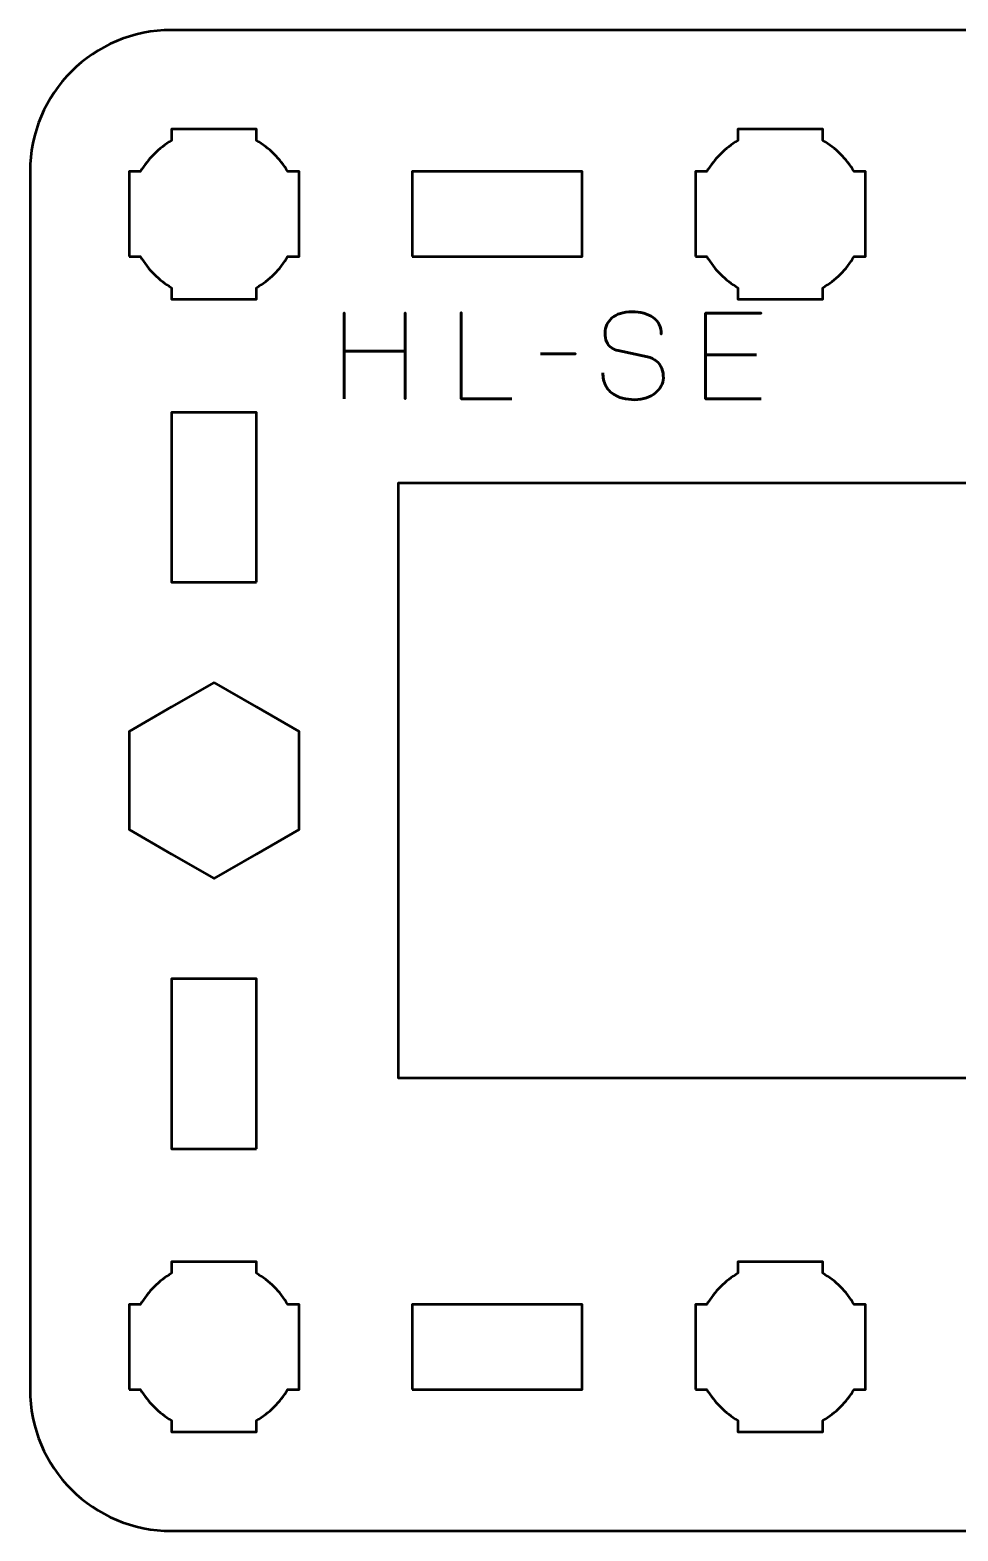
# Model space of a CAD drawing. Header units: centimetres. Extents: x -34.2 to 13.2, y -23.5 to -6.2.
# Drawn here: x -10.15 to -6.87, y -23.5 to -18.2 of the extents above; entities that cross this region are included whole.
import ezdxf

# ---------------------------------------------------------------- set-up
doc = ezdxf.new("R2010")
doc.units = ezdxf.units.CM
doc.header["$MEASUREMENT"] = 0
doc.layers.add('Layer 1', color=7, linetype='Continuous')

msp = doc.modelspace()

# ---------------------------------------------------------------- linework, layer by layer
at = {"layer": 'Layer 1', "lineweight": 53}
for points, knots in [([(-2.84998, -23.00009), (-2.85006, -23.27715), (-3.07313, -23.50003), (-3.35008, -23.50003), (-3.35008, -23.50003), (-6.11667, -23.50003), (-6.88329, -23.50003), (-9.64988, -23.50003), (-9.64988, -23.50003), (-9.92688, -23.50003), (-10.14998, -23.27694), (-10.14998, -22.99994), (-10.14998, -22.99994), (-10.14998, -22.99994), (-10.14998, -18.70008), (-10.14998, -18.70008), (-10.14998, -18.70008), (-10.14998, -18.42295), (-9.92688, -18.19999), (-9.64988, -18.19999), (-9.64988, -18.19999), (-6.88329, -18.19999), (-6.11667, -18.19999), (-3.35008, -18.19999), (-3.35008, -18.19999), (-3.07308, -18.19999), (-2.84998, -18.42308), (-2.84998, -18.70008), (-2.84998, -18.70008), (-2.84998, -18.70008), (-2.84998, -23.00009), (-2.84998, -23.00009)], [0, 0, 0, 0, 0.125, 0.125, 0.125, 0.125, 0.25, 0.25, 0.25, 0.25, 0.375, 0.375, 0.375, 0.375, 0.5, 0.5, 0.5, 0.5, 0.625, 0.625, 0.625, 0.625, 0.75, 0.75, 0.75, 0.75, 0.875, 0.875, 0.875, 0.875, 1, 1, 1, 1]), ([(-9.79993, -19.00008), (-9.79993, -19.00008), (-9.79993, -18.85156), (-9.79993, -18.85156), (-9.79993, -18.85156), (-9.79993, -18.85156), (-9.79995, -18.85001), (-9.79995, -18.85001), (-9.79995, -18.85001), (-9.79995, -18.85001), (-9.79993, -18.84846), (-9.79993, -18.84846), (-9.79993, -18.84846), (-9.79993, -18.84846), (-9.79993, -18.70008), (-9.79993, -18.70008), (-9.79993, -18.70008), (-9.79993, -18.70008), (-9.75984, -18.70008), (-9.75984, -18.70008), (-9.75984, -18.70008), (-9.73349, -18.65451), (-9.69549, -18.61653), (-9.64994, -18.59017), (-9.64994, -18.59017), (-9.64994, -18.59017), (-9.64994, -18.55008), (-9.64994, -18.55008), (-9.64994, -18.55008), (-9.64994, -18.55008), (-9.50589, -18.55008), (-9.50589, -18.55008), (-9.50589, -18.55008), (-9.50589, -18.55008), (-9.49995, -18.55002), (-9.49995, -18.55002), (-9.49995, -18.55002), (-9.49995, -18.55002), (-9.49401, -18.55008), (-9.49401, -18.55008), (-9.49401, -18.55008), (-9.49401, -18.55008), (-9.34994, -18.55008), (-9.34994, -18.55008), (-9.34994, -18.55008), (-9.34994, -18.55008), (-9.34994, -18.59015), (-9.34994, -18.59015), (-9.34994, -18.59015), (-9.30437, -18.61651), (-9.26638, -18.6545), (-9.24004, -18.70008), (-9.24004, -18.70008), (-9.24004, -18.70008), (-9.19994, -18.70008), (-9.19994, -18.70008), (-9.19994, -18.70008), (-9.19994, -18.70008), (-9.19994, -19.00008), (-9.19994, -19.00008), (-9.19994, -19.00008), (-9.19994, -19.00008), (-9.24013, -19.00008), (-9.24013, -19.00008), (-9.24013, -19.00008), (-9.26647, -19.04558), (-9.30443, -19.08352), (-9.34994, -19.10986), (-9.34994, -19.10986), (-9.34994, -19.10986), (-9.34994, -19.15007), (-9.34994, -19.15007), (-9.34994, -19.15007), (-9.34994, -19.15007), (-9.64994, -19.15007), (-9.64994, -19.15007), (-9.64994, -19.15007), (-9.64994, -19.15007), (-9.64994, -19.10984), (-9.64994, -19.10984), (-9.64994, -19.10984), (-9.69544, -19.0835), (-9.7334, -19.04557), (-9.75974, -19.00008), (-9.75974, -19.00008), (-9.75974, -19.00008), (-9.79993, -19.00008), (-9.79993, -19.00008)], [0, 0, 0, 0, 0.0454545, 0.0454545, 0.0454545, 0.0454545, 0.0909091, 0.0909091, 0.0909091, 0.0909091, 0.1363636, 0.1363636, 0.1363636, 0.1363636, 0.1818182, 0.1818182, 0.1818182, 0.1818182, 0.2272727, 0.2272727, 0.2272727, 0.2272727, 0.2727273, 0.2727273, 0.2727273, 0.2727273, 0.3181818, 0.3181818, 0.3181818, 0.3181818, 0.3636364, 0.3636364, 0.3636364, 0.3636364, 0.4090909, 0.4090909, 0.4090909, 0.4090909, 0.4545455, 0.4545455, 0.4545455, 0.4545455, 0.5, 0.5, 0.5, 0.5, 0.5454545, 0.5454545, 0.5454545, 0.5454545, 0.5909091, 0.5909091, 0.5909091, 0.5909091, 0.6363636, 0.6363636, 0.6363636, 0.6363636, 0.6818182, 0.6818182, 0.6818182, 0.6818182, 0.7272727, 0.7272727, 0.7272727, 0.7272727, 0.7727273, 0.7727273, 0.7727273, 0.7727273, 0.8181818, 0.8181818, 0.8181818, 0.8181818, 0.8636364, 0.8636364, 0.8636364, 0.8636364, 0.9090909, 0.9090909, 0.9090909, 0.9090909, 0.9545455, 0.9545455, 0.9545455, 0.9545455, 1, 1, 1, 1]), ([(-7.79993, -19.00008), (-7.79993, -19.00008), (-7.79993, -18.85156), (-7.79993, -18.85156), (-7.79993, -18.85156), (-7.79993, -18.85156), (-7.79995, -18.85001), (-7.79995, -18.85001), (-7.79995, -18.85001), (-7.79995, -18.85001), (-7.79993, -18.84846), (-7.79993, -18.84846), (-7.79993, -18.84846), (-7.79993, -18.84846), (-7.79993, -18.70008), (-7.79993, -18.70008), (-7.79993, -18.70008), (-7.79993, -18.70008), (-7.75984, -18.70008), (-7.75984, -18.70008), (-7.75984, -18.70008), (-7.73349, -18.65451), (-7.69549, -18.61653), (-7.64994, -18.59017), (-7.64994, -18.59017), (-7.64994, -18.59017), (-7.64994, -18.55008), (-7.64994, -18.55008), (-7.64994, -18.55008), (-7.64994, -18.55008), (-7.50589, -18.55008), (-7.50589, -18.55008), (-7.50589, -18.55008), (-7.50589, -18.55008), (-7.49995, -18.55002), (-7.49995, -18.55002), (-7.49995, -18.55002), (-7.49995, -18.55002), (-7.49401, -18.55008), (-7.49401, -18.55008), (-7.49401, -18.55008), (-7.49401, -18.55008), (-7.34994, -18.55008), (-7.34994, -18.55008), (-7.34994, -18.55008), (-7.34994, -18.55008), (-7.34994, -18.59015), (-7.34994, -18.59015), (-7.34994, -18.59015), (-7.30437, -18.61651), (-7.26638, -18.6545), (-7.24004, -18.70008), (-7.24004, -18.70008), (-7.24004, -18.70008), (-7.19994, -18.70008), (-7.19994, -18.70008), (-7.19994, -18.70008), (-7.19994, -18.70008), (-7.19994, -19.00008), (-7.19994, -19.00008), (-7.19994, -19.00008), (-7.19994, -19.00008), (-7.24013, -19.00008), (-7.24013, -19.00008), (-7.24013, -19.00008), (-7.26647, -19.04558), (-7.30443, -19.08352), (-7.34994, -19.10986), (-7.34994, -19.10986), (-7.34994, -19.10986), (-7.34994, -19.15007), (-7.34994, -19.15007), (-7.34994, -19.15007), (-7.34994, -19.15007), (-7.64994, -19.15007), (-7.64994, -19.15007), (-7.64994, -19.15007), (-7.64994, -19.15007), (-7.64994, -19.10984), (-7.64994, -19.10984), (-7.64994, -19.10984), (-7.69544, -19.0835), (-7.7334, -19.04557), (-7.75974, -19.00008), (-7.75974, -19.00008), (-7.75974, -19.00008), (-7.79993, -19.00008), (-7.79993, -19.00008)], [0, 0, 0, 0, 0.0454545, 0.0454545, 0.0454545, 0.0454545, 0.0909091, 0.0909091, 0.0909091, 0.0909091, 0.1363636, 0.1363636, 0.1363636, 0.1363636, 0.1818182, 0.1818182, 0.1818182, 0.1818182, 0.2272727, 0.2272727, 0.2272727, 0.2272727, 0.2727273, 0.2727273, 0.2727273, 0.2727273, 0.3181818, 0.3181818, 0.3181818, 0.3181818, 0.3636364, 0.3636364, 0.3636364, 0.3636364, 0.4090909, 0.4090909, 0.4090909, 0.4090909, 0.4545455, 0.4545455, 0.4545455, 0.4545455, 0.5, 0.5, 0.5, 0.5, 0.5454545, 0.5454545, 0.5454545, 0.5454545, 0.5909091, 0.5909091, 0.5909091, 0.5909091, 0.6363636, 0.6363636, 0.6363636, 0.6363636, 0.6818182, 0.6818182, 0.6818182, 0.6818182, 0.7272727, 0.7272727, 0.7272727, 0.7272727, 0.7727273, 0.7727273, 0.7727273, 0.7727273, 0.8181818, 0.8181818, 0.8181818, 0.8181818, 0.8636364, 0.8636364, 0.8636364, 0.8636364, 0.9090909, 0.9090909, 0.9090909, 0.9090909, 0.9545455, 0.9545455, 0.9545455, 0.9545455, 1, 1, 1, 1]), ([(-8.79993, -19.00008), (-8.79993, -19.00008), (-8.79993, -18.70008), (-8.79993, -18.70008), (-8.79993, -18.70008), (-8.79993, -18.70008), (-8.19994, -18.70008), (-8.19994, -18.70008), (-8.19994, -18.70008), (-8.19994, -18.70008), (-8.19994, -19.00008), (-8.19994, -19.00008), (-8.19994, -19.00008), (-8.19994, -19.00008), (-8.79993, -19.00008), (-8.79993, -19.00008)], [0, 0, 0, 0, 0.25, 0.25, 0.25, 0.25, 0.5, 0.5, 0.5, 0.5, 0.75, 0.75, 0.75, 0.75, 1, 1, 1, 1]), ([(-9.35003, -20.15008), (-9.35003, -20.15008), (-9.65004, -20.15008), (-9.65004, -20.15008), (-9.65004, -20.15008), (-9.65004, -20.15008), (-9.65004, -19.55009), (-9.65004, -19.55009), (-9.65004, -19.55009), (-9.65004, -19.55009), (-9.35003, -19.55009), (-9.35003, -19.55009), (-9.35003, -19.55009), (-9.35003, -19.55009), (-9.35003, -20.15008), (-9.35003, -20.15008)], [0, 0, 0, 0, 0.25, 0.25, 0.25, 0.25, 0.5, 0.5, 0.5, 0.5, 0.75, 0.75, 0.75, 0.75, 1, 1, 1, 1]), ([(-4.14998, -19.80002), (-4.14998, -21.05018), (-4.14998, -20.64982), (-4.14998, -21.90001), (-4.14998, -21.90001), (-6.06702, -21.9), (-6.91146, -21.89999), (-8.84998, -21.9), (-8.84998, -21.9), (-8.84998, -21.02283), (-8.84998, -20.67719), (-8.84998, -19.80001), (-8.84998, -19.80001), (-6.9485, -19.80001), (-6.03981, -19.80002), (-4.14998, -19.80002)], [0, 0, 0, 0, 0.25, 0.25, 0.25, 0.25, 0.5, 0.5, 0.5, 0.5, 0.75, 0.75, 0.75, 0.75, 1, 1, 1, 1]), ([(-9.49999, -20.50363), (-9.49999, -20.50363), (-9.34998, -20.59023), (-9.34998, -20.59023), (-9.34998, -20.59023), (-9.34998, -20.59023), (-9.19999, -20.67683), (-9.19999, -20.67683), (-9.19999, -20.67683), (-9.19999, -20.67683), (-9.19999, -20.85004), (-9.19999, -20.85004), (-9.19999, -20.85004), (-9.19999, -20.85004), (-9.19999, -21.02325), (-9.19999, -21.02325), (-9.19999, -21.02325), (-9.19999, -21.02325), (-9.34998, -21.10985), (-9.34998, -21.10985), (-9.34998, -21.10985), (-9.34998, -21.10985), (-9.49999, -21.19645), (-9.49999, -21.19645), (-9.49999, -21.19645), (-9.49999, -21.19645), (-9.65, -21.10985), (-9.65, -21.10985), (-9.65, -21.10985), (-9.65, -21.10985), (-9.79999, -21.02325), (-9.79999, -21.02325), (-9.79999, -21.02325), (-9.79999, -21.02325), (-9.79999, -20.85004), (-9.79999, -20.85004), (-9.79999, -20.85004), (-9.79999, -20.85004), (-9.79999, -20.67683), (-9.79999, -20.67683), (-9.79999, -20.67683), (-9.79999, -20.67683), (-9.65, -20.59023), (-9.65, -20.59023), (-9.65, -20.59023), (-9.65, -20.59023), (-9.49999, -20.50363), (-9.49999, -20.50363)], [0, 0, 0, 0, 0.0833333, 0.0833333, 0.0833333, 0.0833333, 0.1666667, 0.1666667, 0.1666667, 0.1666667, 0.25, 0.25, 0.25, 0.25, 0.3333333, 0.3333333, 0.3333333, 0.3333333, 0.4166667, 0.4166667, 0.4166667, 0.4166667, 0.5, 0.5, 0.5, 0.5, 0.5833333, 0.5833333, 0.5833333, 0.5833333, 0.6666667, 0.6666667, 0.6666667, 0.6666667, 0.75, 0.75, 0.75, 0.75, 0.8333333, 0.8333333, 0.8333333, 0.8333333, 0.9166667, 0.9166667, 0.9166667, 0.9166667, 1, 1, 1, 1]), ([(-9.35003, -22.15008), (-9.35003, -22.15008), (-9.65004, -22.15008), (-9.65004, -22.15008), (-9.65004, -22.15008), (-9.65004, -22.15008), (-9.65004, -21.55009), (-9.65004, -21.55009), (-9.65004, -21.55009), (-9.65004, -21.55009), (-9.35003, -21.55009), (-9.35003, -21.55009), (-9.35003, -21.55009), (-9.35003, -21.55009), (-9.35003, -22.15008), (-9.35003, -22.15008)], [0, 0, 0, 0, 0.25, 0.25, 0.25, 0.25, 0.5, 0.5, 0.5, 0.5, 0.75, 0.75, 0.75, 0.75, 1, 1, 1, 1]), ([(-9.79993, -23.00008), (-9.79993, -23.00008), (-9.79993, -22.85156), (-9.79993, -22.85156), (-9.79993, -22.85156), (-9.79993, -22.85156), (-9.79995, -22.85001), (-9.79995, -22.85001), (-9.79995, -22.85001), (-9.79995, -22.85001), (-9.79993, -22.84846), (-9.79993, -22.84846), (-9.79993, -22.84846), (-9.79993, -22.84846), (-9.79993, -22.70008), (-9.79993, -22.70008), (-9.79993, -22.70008), (-9.79993, -22.70008), (-9.75984, -22.70008), (-9.75984, -22.70008), (-9.75984, -22.70008), (-9.73349, -22.65451), (-9.69549, -22.61653), (-9.64994, -22.59017), (-9.64994, -22.59017), (-9.64994, -22.59017), (-9.64994, -22.55008), (-9.64994, -22.55008), (-9.64994, -22.55008), (-9.64994, -22.55008), (-9.50589, -22.55008), (-9.50589, -22.55008), (-9.50589, -22.55008), (-9.50589, -22.55008), (-9.49995, -22.55002), (-9.49995, -22.55002), (-9.49995, -22.55002), (-9.49995, -22.55002), (-9.49401, -22.55008), (-9.49401, -22.55008), (-9.49401, -22.55008), (-9.49401, -22.55008), (-9.34994, -22.55008), (-9.34994, -22.55008), (-9.34994, -22.55008), (-9.34994, -22.55008), (-9.34994, -22.59015), (-9.34994, -22.59015), (-9.34994, -22.59015), (-9.30437, -22.61651), (-9.26638, -22.6545), (-9.24004, -22.70008), (-9.24004, -22.70008), (-9.24004, -22.70008), (-9.19994, -22.70008), (-9.19994, -22.70008), (-9.19994, -22.70008), (-9.19994, -22.70008), (-9.19994, -23.00008), (-9.19994, -23.00008), (-9.19994, -23.00008), (-9.19994, -23.00008), (-9.24013, -23.00008), (-9.24013, -23.00008), (-9.24013, -23.00008), (-9.26647, -23.04558), (-9.30443, -23.08352), (-9.34994, -23.10986), (-9.34994, -23.10986), (-9.34994, -23.10986), (-9.34994, -23.15007), (-9.34994, -23.15007), (-9.34994, -23.15007), (-9.34994, -23.15007), (-9.64994, -23.15007), (-9.64994, -23.15007), (-9.64994, -23.15007), (-9.64994, -23.15007), (-9.64994, -23.10984), (-9.64994, -23.10984), (-9.64994, -23.10984), (-9.69544, -23.0835), (-9.7334, -23.04557), (-9.75974, -23.00008), (-9.75974, -23.00008), (-9.75974, -23.00008), (-9.79993, -23.00008), (-9.79993, -23.00008)], [0, 0, 0, 0, 0.0454545, 0.0454545, 0.0454545, 0.0454545, 0.0909091, 0.0909091, 0.0909091, 0.0909091, 0.1363636, 0.1363636, 0.1363636, 0.1363636, 0.1818182, 0.1818182, 0.1818182, 0.1818182, 0.2272727, 0.2272727, 0.2272727, 0.2272727, 0.2727273, 0.2727273, 0.2727273, 0.2727273, 0.3181818, 0.3181818, 0.3181818, 0.3181818, 0.3636364, 0.3636364, 0.3636364, 0.3636364, 0.4090909, 0.4090909, 0.4090909, 0.4090909, 0.4545455, 0.4545455, 0.4545455, 0.4545455, 0.5, 0.5, 0.5, 0.5, 0.5454545, 0.5454545, 0.5454545, 0.5454545, 0.5909091, 0.5909091, 0.5909091, 0.5909091, 0.6363636, 0.6363636, 0.6363636, 0.6363636, 0.6818182, 0.6818182, 0.6818182, 0.6818182, 0.7272727, 0.7272727, 0.7272727, 0.7272727, 0.7727273, 0.7727273, 0.7727273, 0.7727273, 0.8181818, 0.8181818, 0.8181818, 0.8181818, 0.8636364, 0.8636364, 0.8636364, 0.8636364, 0.9090909, 0.9090909, 0.9090909, 0.9090909, 0.9545455, 0.9545455, 0.9545455, 0.9545455, 1, 1, 1, 1]), ([(-7.79993, -23.00008), (-7.79993, -23.00008), (-7.79993, -22.85156), (-7.79993, -22.85156), (-7.79993, -22.85156), (-7.79993, -22.85156), (-7.79995, -22.85001), (-7.79995, -22.85001), (-7.79995, -22.85001), (-7.79995, -22.85001), (-7.79993, -22.84846), (-7.79993, -22.84846), (-7.79993, -22.84846), (-7.79993, -22.84846), (-7.79993, -22.70008), (-7.79993, -22.70008), (-7.79993, -22.70008), (-7.79993, -22.70008), (-7.75984, -22.70008), (-7.75984, -22.70008), (-7.75984, -22.70008), (-7.73349, -22.65451), (-7.69549, -22.61653), (-7.64994, -22.59017), (-7.64994, -22.59017), (-7.64994, -22.59017), (-7.64994, -22.55008), (-7.64994, -22.55008), (-7.64994, -22.55008), (-7.64994, -22.55008), (-7.50589, -22.55008), (-7.50589, -22.55008), (-7.50589, -22.55008), (-7.50589, -22.55008), (-7.49995, -22.55002), (-7.49995, -22.55002), (-7.49995, -22.55002), (-7.49995, -22.55002), (-7.49401, -22.55008), (-7.49401, -22.55008), (-7.49401, -22.55008), (-7.49401, -22.55008), (-7.34994, -22.55008), (-7.34994, -22.55008), (-7.34994, -22.55008), (-7.34994, -22.55008), (-7.34994, -22.59015), (-7.34994, -22.59015), (-7.34994, -22.59015), (-7.30437, -22.61651), (-7.26638, -22.6545), (-7.24004, -22.70008), (-7.24004, -22.70008), (-7.24004, -22.70008), (-7.19994, -22.70008), (-7.19994, -22.70008), (-7.19994, -22.70008), (-7.19994, -22.70008), (-7.19994, -23.00008), (-7.19994, -23.00008), (-7.19994, -23.00008), (-7.19994, -23.00008), (-7.24013, -23.00008), (-7.24013, -23.00008), (-7.24013, -23.00008), (-7.26647, -23.04558), (-7.30443, -23.08352), (-7.34994, -23.10986), (-7.34994, -23.10986), (-7.34994, -23.10986), (-7.34994, -23.15007), (-7.34994, -23.15007), (-7.34994, -23.15007), (-7.34994, -23.15007), (-7.64994, -23.15007), (-7.64994, -23.15007), (-7.64994, -23.15007), (-7.64994, -23.15007), (-7.64994, -23.10984), (-7.64994, -23.10984), (-7.64994, -23.10984), (-7.69544, -23.0835), (-7.7334, -23.04557), (-7.75974, -23.00008), (-7.75974, -23.00008), (-7.75974, -23.00008), (-7.79993, -23.00008), (-7.79993, -23.00008)], [0, 0, 0, 0, 0.0454545, 0.0454545, 0.0454545, 0.0454545, 0.0909091, 0.0909091, 0.0909091, 0.0909091, 0.1363636, 0.1363636, 0.1363636, 0.1363636, 0.1818182, 0.1818182, 0.1818182, 0.1818182, 0.2272727, 0.2272727, 0.2272727, 0.2272727, 0.2727273, 0.2727273, 0.2727273, 0.2727273, 0.3181818, 0.3181818, 0.3181818, 0.3181818, 0.3636364, 0.3636364, 0.3636364, 0.3636364, 0.4090909, 0.4090909, 0.4090909, 0.4090909, 0.4545455, 0.4545455, 0.4545455, 0.4545455, 0.5, 0.5, 0.5, 0.5, 0.5454545, 0.5454545, 0.5454545, 0.5454545, 0.5909091, 0.5909091, 0.5909091, 0.5909091, 0.6363636, 0.6363636, 0.6363636, 0.6363636, 0.6818182, 0.6818182, 0.6818182, 0.6818182, 0.7272727, 0.7272727, 0.7272727, 0.7272727, 0.7727273, 0.7727273, 0.7727273, 0.7727273, 0.8181818, 0.8181818, 0.8181818, 0.8181818, 0.8636364, 0.8636364, 0.8636364, 0.8636364, 0.9090909, 0.9090909, 0.9090909, 0.9090909, 0.9545455, 0.9545455, 0.9545455, 0.9545455, 1, 1, 1, 1]), ([(-8.79993, -22.99994), (-8.79993, -22.99994), (-8.79993, -22.69993), (-8.79993, -22.69993), (-8.79993, -22.69993), (-8.79993, -22.69993), (-8.19994, -22.69993), (-8.19994, -22.69993), (-8.19994, -22.69993), (-8.19994, -22.69993), (-8.19994, -22.99994), (-8.19994, -22.99994), (-8.19994, -22.99994), (-8.19994, -22.99994), (-8.79993, -22.99994), (-8.79993, -22.99994)], [0, 0, 0, 0, 0.25, 0.25, 0.25, 0.25, 0.5, 0.5, 0.5, 0.5, 0.75, 0.75, 0.75, 0.75, 1, 1, 1, 1])]:
    msp.add_open_spline(points, degree=3, knots=knots, dxfattribs=at)
at = {"layer": 'Layer 1', "color": 5, "lineweight": 53}
for points, knots in [([(-9.04028, -19.50285), (-9.04028, -19.50285), (-9.04028, -19.33394), (-9.04028, -19.33394), (-9.04028, -19.33394), (-9.04028, -19.33394), (-8.82481, -19.33394), (-8.82481, -19.33394), (-8.82481, -19.33394), (-8.82481, -19.33394), (-8.82481, -19.50285), (-8.82481, -19.50285), (-8.82481, -19.50285), (-8.82481, -19.50285), (-8.82481, -19.19805), (-8.82481, -19.19805), (-8.82481, -19.19805), (-8.82481, -19.19805), (-8.82481, -19.33394), (-8.82481, -19.33394), (-8.82481, -19.33394), (-8.82481, -19.33394), (-9.04028, -19.33394), (-9.04028, -19.33394), (-9.04028, -19.33394), (-9.04028, -19.33394), (-9.04028, -19.19805), (-9.04028, -19.19805), (-9.04028, -19.19805), (-9.04028, -19.19805), (-9.04028, -19.50285), (-9.04028, -19.50285)], [0, 0, 0, 0, 0.125, 0.125, 0.125, 0.125, 0.25, 0.25, 0.25, 0.25, 0.375, 0.375, 0.375, 0.375, 0.5, 0.5, 0.5, 0.5, 0.625, 0.625, 0.625, 0.625, 0.75, 0.75, 0.75, 0.75, 0.875, 0.875, 0.875, 0.875, 1, 1, 1, 1]), ([(-8.44889, -19.50285), (-8.44889, -19.50285), (-8.62711, -19.50285), (-8.62711, -19.50285), (-8.62711, -19.50285), (-8.62711, -19.50285), (-8.62711, -19.19763), (-8.62711, -19.19763), (-8.62711, -19.19763), (-8.62711, -19.19763), (-8.62711, -19.50285), (-8.62711, -19.50285), (-8.62711, -19.50285), (-8.62711, -19.50285), (-8.44889, -19.50285), (-8.44889, -19.50285)], [0, 0, 0, 0, 0.25, 0.25, 0.25, 0.25, 0.5, 0.5, 0.5, 0.5, 0.75, 0.75, 0.75, 0.75, 1, 1, 1, 1]), ([(-8.12674, -19.41056), (-8.1266, -19.42743), (-8.12364, -19.44189), (-8.11771, -19.45396), (-8.11771, -19.45396), (-8.11185, -19.46595), (-8.10367, -19.47576), (-8.09337, -19.48338), (-8.09337, -19.48338), (-8.083, -19.49093), (-8.07107, -19.4965), (-8.0576, -19.5001), (-8.0576, -19.5001), (-8.04419, -19.50363), (-8.0298, -19.50539), (-8.01456, -19.50539), (-8.01456, -19.50539), (-7.99918, -19.50532), (-7.98535, -19.50306), (-7.973, -19.49876), (-7.973, -19.49876), (-7.96072, -19.49445), (-7.95021, -19.48867), (-7.94139, -19.4814), (-7.94139, -19.4814), (-7.93264, -19.47413), (-7.92587, -19.46602), (-7.92107, -19.45699), (-7.92107, -19.45699), (-7.91627, -19.44796), (-7.91373, -19.43872), (-7.91338, -19.42919), (-7.91338, -19.42919), (-7.91296, -19.4167), (-7.91479, -19.40527), (-7.91881, -19.39497), (-7.91881, -19.39497), (-7.92284, -19.38467), (-7.92905, -19.37606), (-7.93744, -19.36901), (-7.93744, -19.36901), (-7.94577, -19.36195), (-7.95628, -19.35701), (-7.96884, -19.35426), (-7.96884, -19.35426), (-7.96884, -19.35426), (-8.07255, -19.33182), (-8.07255, -19.33182), (-8.07255, -19.33182), (-8.08229, -19.32978), (-8.09069, -19.32632), (-8.0976, -19.32152), (-8.0976, -19.32152), (-8.10452, -19.31666), (-8.10988, -19.30995), (-8.11355, -19.30134), (-8.11355, -19.30134), (-8.11722, -19.29281), (-8.11912, -19.28194), (-8.11912, -19.26875), (-8.11912, -19.26875), (-8.11912, -19.25873), (-8.11707, -19.24928), (-8.11291, -19.24039), (-8.11291, -19.24039), (-8.10882, -19.2315), (-8.10275, -19.22366), (-8.09478, -19.21675), (-8.09478, -19.21675), (-8.08681, -19.20991), (-8.07693, -19.20454), (-8.06522, -19.20066), (-8.06522, -19.20066), (-8.05343, -19.19671), (-8.03996, -19.19474), (-8.02472, -19.19467), (-8.02472, -19.19467), (-8.00941, -19.19467), (-7.99537, -19.19643), (-7.98253, -19.19996), (-7.98253, -19.19996), (-7.96976, -19.20349), (-7.95868, -19.20857), (-7.94937, -19.21534), (-7.94937, -19.21534), (-7.94005, -19.22211), (-7.93286, -19.23044), (-7.92792, -19.24017), (-7.92792, -19.24017), (-7.92298, -19.24998), (-7.92065, -19.2612), (-7.921, -19.27383), (-7.921, -19.27383), (-7.92065, -19.2612), (-7.92298, -19.24998), (-7.92792, -19.24017), (-7.92792, -19.24017), (-7.93286, -19.23044), (-7.94005, -19.22211), (-7.94937, -19.21534), (-7.94937, -19.21534), (-7.95868, -19.20857), (-7.96976, -19.20349), (-7.98253, -19.19996), (-7.98253, -19.19996), (-7.99537, -19.19643), (-8.00941, -19.19467), (-8.02472, -19.19467), (-8.02472, -19.19467), (-8.03996, -19.19474), (-8.05343, -19.19671), (-8.06522, -19.20066), (-8.06522, -19.20066), (-8.07693, -19.20454), (-8.08681, -19.20991), (-8.09478, -19.21675), (-8.09478, -19.21675), (-8.10275, -19.22366), (-8.10882, -19.2315), (-8.11291, -19.24039), (-8.11291, -19.24039), (-8.11707, -19.24928), (-8.11912, -19.25873), (-8.11912, -19.26875), (-8.11912, -19.26875), (-8.11912, -19.28194), (-8.11729, -19.29281), (-8.11376, -19.30127), (-8.11376, -19.30127), (-8.11016, -19.30981), (-8.10487, -19.31644), (-8.09795, -19.32131), (-8.09795, -19.32131), (-8.09104, -19.32611), (-8.08257, -19.32964), (-8.07255, -19.33182), (-8.07255, -19.33182), (-8.07255, -19.33182), (-7.96884, -19.35426), (-7.96884, -19.35426), (-7.96884, -19.35426), (-7.956, -19.35701), (-7.94541, -19.36195), (-7.93709, -19.36901), (-7.93709, -19.36901), (-7.92869, -19.37606), (-7.92255, -19.38467), (-7.9186, -19.39497), (-7.9186, -19.39497), (-7.91472, -19.40527), (-7.91296, -19.4167), (-7.91338, -19.42919), (-7.91338, -19.42919), (-7.91373, -19.43872), (-7.91627, -19.44796), (-7.92107, -19.45699), (-7.92107, -19.45699), (-7.92587, -19.46602), (-7.93264, -19.47413), (-7.94139, -19.4814), (-7.94139, -19.4814), (-7.95021, -19.48867), (-7.96072, -19.49445), (-7.973, -19.49876), (-7.973, -19.49876), (-7.98535, -19.50306), (-7.99918, -19.50532), (-8.01456, -19.50539), (-8.01456, -19.50539), (-8.0298, -19.50539), (-8.04419, -19.50363), (-8.0576, -19.5001), (-8.0576, -19.5001), (-8.07107, -19.4965), (-8.083, -19.49093), (-8.09337, -19.48338), (-8.09337, -19.48338), (-8.10367, -19.47576), (-8.11185, -19.46595), (-8.11771, -19.45396), (-8.11771, -19.45396), (-8.12364, -19.44189), (-8.1266, -19.42743), (-8.12674, -19.41056)], [0, 0, 0, 0, 0.0217391, 0.0217391, 0.0217391, 0.0217391, 0.0434783, 0.0434783, 0.0434783, 0.0434783, 0.0652174, 0.0652174, 0.0652174, 0.0652174, 0.0869565, 0.0869565, 0.0869565, 0.0869565, 0.1086957, 0.1086957, 0.1086957, 0.1086957, 0.1304348, 0.1304348, 0.1304348, 0.1304348, 0.1521739, 0.1521739, 0.1521739, 0.1521739, 0.173913, 0.173913, 0.173913, 0.173913, 0.1956522, 0.1956522, 0.1956522, 0.1956522, 0.2173913, 0.2173913, 0.2173913, 0.2173913, 0.2391304, 0.2391304, 0.2391304, 0.2391304, 0.2608696, 0.2608696, 0.2608696, 0.2608696, 0.2826087, 0.2826087, 0.2826087, 0.2826087, 0.3043478, 0.3043478, 0.3043478, 0.3043478, 0.326087, 0.326087, 0.326087, 0.326087, 0.3478261, 0.3478261, 0.3478261, 0.3478261, 0.3695652, 0.3695652, 0.3695652, 0.3695652, 0.3913043, 0.3913043, 0.3913043, 0.3913043, 0.4130435, 0.4130435, 0.4130435, 0.4130435, 0.4347826, 0.4347826, 0.4347826, 0.4347826, 0.4565217, 0.4565217, 0.4565217, 0.4565217, 0.4782609, 0.4782609, 0.4782609, 0.4782609, 0.5, 0.5, 0.5, 0.5, 0.5217391, 0.5217391, 0.5217391, 0.5217391, 0.5434783, 0.5434783, 0.5434783, 0.5434783, 0.5652174, 0.5652174, 0.5652174, 0.5652174, 0.5869565, 0.5869565, 0.5869565, 0.5869565, 0.6086957, 0.6086957, 0.6086957, 0.6086957, 0.6304348, 0.6304348, 0.6304348, 0.6304348, 0.6521739, 0.6521739, 0.6521739, 0.6521739, 0.673913, 0.673913, 0.673913, 0.673913, 0.6956522, 0.6956522, 0.6956522, 0.6956522, 0.7173913, 0.7173913, 0.7173913, 0.7173913, 0.7391304, 0.7391304, 0.7391304, 0.7391304, 0.7608696, 0.7608696, 0.7608696, 0.7608696, 0.7826087, 0.7826087, 0.7826087, 0.7826087, 0.8043478, 0.8043478, 0.8043478, 0.8043478, 0.826087, 0.826087, 0.826087, 0.826087, 0.8478261, 0.8478261, 0.8478261, 0.8478261, 0.8695652, 0.8695652, 0.8695652, 0.8695652, 0.8913043, 0.8913043, 0.8913043, 0.8913043, 0.9130435, 0.9130435, 0.9130435, 0.9130435, 0.9347826, 0.9347826, 0.9347826, 0.9347826, 0.9565217, 0.9565217, 0.9565217, 0.9565217, 0.9782609, 0.9782609, 0.9782609, 0.9782609, 1, 1, 1, 1]), ([(-7.56752, -19.50285), (-7.56752, -19.50285), (-7.76479, -19.50285), (-7.76479, -19.50285), (-7.76479, -19.50285), (-7.76479, -19.50285), (-7.76479, -19.19932), (-7.76479, -19.19932), (-7.76479, -19.19932), (-7.76479, -19.19932), (-7.56752, -19.19932), (-7.56752, -19.19932), (-7.56752, -19.19932), (-7.56752, -19.19932), (-7.76479, -19.19932), (-7.76479, -19.19932), (-7.76479, -19.19932), (-7.76479, -19.19932), (-7.76479, -19.50285), (-7.76479, -19.50285), (-7.76479, -19.50285), (-7.76479, -19.50285), (-7.56752, -19.50285), (-7.56752, -19.50285)], [0, 0, 0, 0, 0.1666667, 0.1666667, 0.1666667, 0.1666667, 0.3333333, 0.3333333, 0.3333333, 0.3333333, 0.5, 0.5, 0.5, 0.5, 0.6666667, 0.6666667, 0.6666667, 0.6666667, 0.8333333, 0.8333333, 0.8333333, 0.8333333, 1, 1, 1, 1]), ([(-8.34687, -19.34325), (-8.34687, -19.34325), (-8.22368, -19.34325), (-8.22368, -19.34325), (-8.22368, -19.34325), (-8.22368, -19.34325), (-8.34687, -19.34325), (-8.34687, -19.34325)], [0, 0, 0, 0, 0.5, 0.5, 0.5, 0.5, 1, 1, 1, 1]), ([(-7.58445, -19.34664), (-7.58445, -19.34664), (-7.76479, -19.34664), (-7.76479, -19.34664), (-7.76479, -19.34664), (-7.76479, -19.34664), (-7.58445, -19.34664), (-7.58445, -19.34664)], [0, 0, 0, 0, 0.5, 0.5, 0.5, 0.5, 1, 1, 1, 1])]:
    msp.add_open_spline(points, degree=3, knots=knots, dxfattribs=at)

doc.saveas('drawing.dxf')
